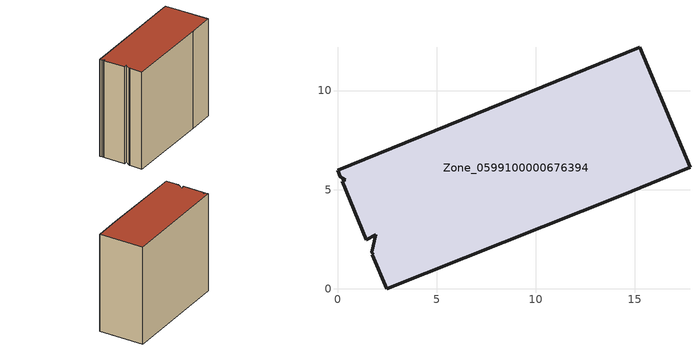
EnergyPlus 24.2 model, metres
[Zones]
Zone_0599100000676394
 floor ground (C_G): 1.45,2.47 0.23,5.43 0.39,5.5 0.14,5.64 0,5.98 15.26,12.19 17.78,6.12 14.3,4.68 2.47,0 1.76,1.73 1.81,1.75 1.73,1.85 1.92,2.71 z0
 wall outside (C_F): 2.47,0 14.3,4.68 17.78,6.12 15.26,12.19 0,5.98 0.14,5.64 0.39,5.5 0.23,5.43 1.45,2.47 1.92,2.71 1.73,1.85 1.81,1.75 1.76,1.73 2.47,0 z0:14.77
 roof outside (C_R): 0,5.98 0.14,5.64 0.39,5.5 0.23,5.43 1.45,2.47 1.92,2.71 1.73,1.85 1.81,1.75 1.76,1.73 2.47,0 14.3,4.68 17.78,6.12 15.26,12.19 z14.77
[BUILDING]
Pand.0599100000676394: North Axis=0; Terrain=City; Loads Convergence Tolerance Value=0.04; Temperature Convergence Tolerance Value=0.4; Solar Distribution=FullExterior; Maximum Number of Warmup Days=25; Minimum Number of Warmup Days=1
[Site:Location]
Rotterdam.The.Hague.AP_ZH_NLD Design_Conditions: Latitude=51.96; Longitude=4.45; Time Zone=1; Elevation=-4.5
[SITE:GROUNDTEMPERATURE:BUILDINGSURFACE]
18, 18, 18, 18, 18, 18, 18, 18, 18, 18, 18, 18
[MATERIAL] Thermal Absorptance=0.9; Solar Absorptance=0.7; Visible Absorptance=0.7
Name | Roughness | Thickness | Conductivity | Density | Specific Heat
G.TI.1946 | MediumSmooth | 0.15 | 1 | 540 | 1210
F.TI.1946 | Rough | 0.3 | 0.857143 | 1920 | 840
R.TI.1946 | MediumRough | 0.2 | 0.1 | 1500 | 1000
[CONSTRUCTION]
C_G: G.TI.1946
C_F: F.TI.1946
C_R: R.TI.1946
[ZONE]
Zone_0599100000676394: Type=1; Multiplier=1; Ceiling Height=Autocalculate; Volume=Autocalculate; Floor Area=autocalculate; Part of Total Floor Area=Yes
[ZONEINFILTRATION:DESIGNFLOWRATE]
Infil_Zone_0599100000676394: Zone or ZoneList or Space or SpaceList=Zone_0599100000676394; Schedule=AlwaysOn; Design Flow Rate Calculation Method=Flow/Area; Flow Rate per Floor Area=0.003; Constant Term Coefficient=1; Temperature Term Coefficient=0; Velocity Term Coefficient=0; Velocity Squared Term Coefficient=0
[HVACTEMPLATE:ZONE:IDEALLOADSAIRSYSTEM]
Zone_0599100000676394: Maximum Heating Supply Air Temperature=50; Minimum Cooling Supply Air Temperature=13; Maximum Heating Supply Air Humidity Ratio=0.0156; Minimum Cooling Supply Air Humidity Ratio=0.0077; Heating Limit=NoLimit; Cooling Limit=NoLimit; Dehumidification Control Type=ConstantSensibleHeatRatio; Cooling Sensible Heat Ratio=0.7; Dehumidification Setpoint=60; Humidification Control Type=None; Humidification Setpoint=30; Outdoor Air Method=None; Outdoor Air Flow Rate per Person=0.00944; Outdoor Air Flow Rate per Zone Floor Area=0; Outdoor Air Flow Rate per Zone=0; Demand Controlled Ventilation Type=None; Outdoor Air Economizer Type=NoEconomizer; Heat Recovery Type=None; Sensible Heat Recovery Effectiveness=0.7; Latent Heat Recovery Effectiveness=0.65
[ZONECONTROL:THERMOSTAT]
ThermostatControl_Zone_0599100000676394: Zone or ZoneList=Zone_0599100000676394; Control Type Schedule=DualSetpointControlType; Control 1=Thermostat_Zone_0599100000676394; Temperature Difference Between Cutout And Setpoint=0
[THERMOSTATSETPOINT:DUALSETPOINT]
Thermostat_Zone_0599100000676394: Heating Setpoint Temperature Schedule=HeatingSetpoint_Zone_0599100000676394; Cooling Setpoint Temperature Schedule=CoolingSetpoint_Zone_0599100000676394
[SCHEDULE:COMPACT]
HeatingSetpoint_Zone_0599100000676394: Through: 12/31, For: AllDays, Until: 24:00, 21
CoolingSetpoint_Zone_0599100000676394: Through: 12/31, For: AllDays, Until: 24:00, 24
DualSetpointControlType: Through: 12/31, For: AllDays, Until: 24:00, 4
AlwaysOn: Through: 12/31, For: AllDays, Until: 24:00, 1
